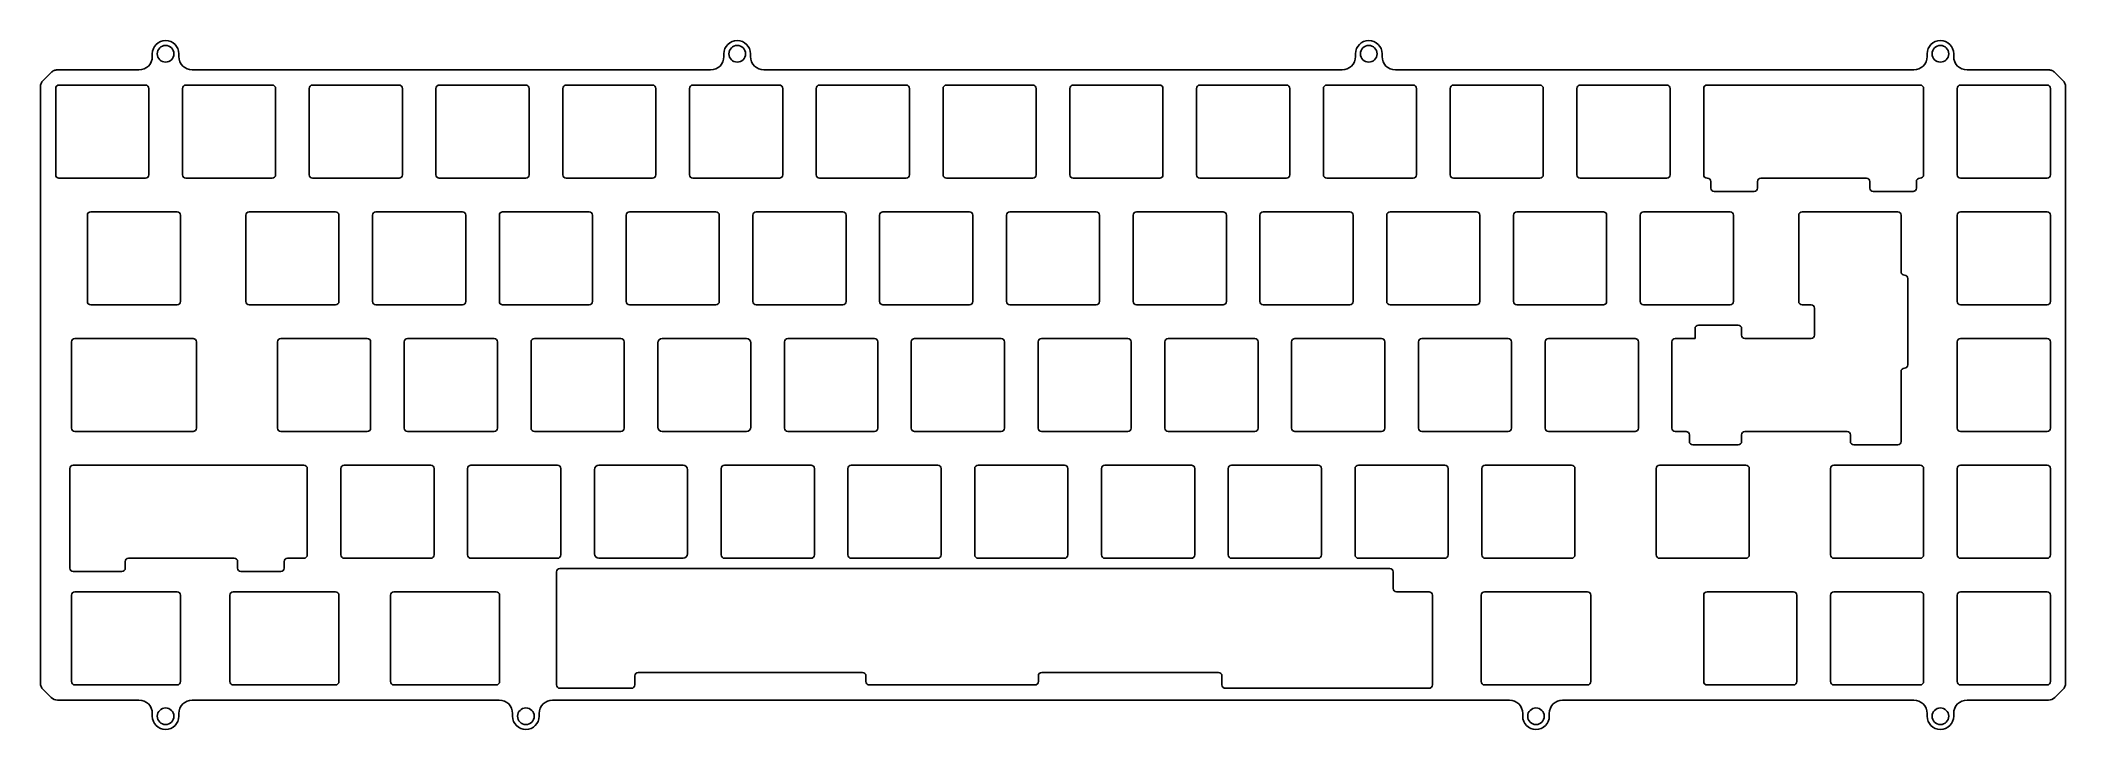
# Model space of a CAD drawing. Header units: millimetres. Extents: x -578 to -274, y -257 to -153.
import ezdxf

# ---------------------------------------------------------------- set-up
doc = ezdxf.new("R2010")
doc.units = ezdxf.units.MM
doc.header["$MEASUREMENT"] = 0

msp = doc.modelspace()

# ---------------------------------------------------------------- linework, layer by layer
for p, q in [((-561.68, -155.05), (-561.68, -155.47)), ((-557.68, -155.47), (-557.68, -155.05)), ((-475.78, -155.05), (-475.78, -155.47)), ((-471.78, -155.47), (-471.78, -155.05)), ((-380.88, -155.05), (-380.88, -155.47)), ((-376.88, -155.47), (-376.88, -155.05)), ((-294.98, -155.05), (-294.98, -155.47)), ((-290.98, -155.47), (-290.98, -155.05)), ((-576.86, -157.86), (-578.1, -159.09)), ((-563.68, -157.47), (-575.94, -157.47)), ((-477.78, -157.47), (-555.68, -157.47)), ((-382.88, -157.47), (-469.78, -157.47)), ((-296.98, -157.47), (-374.88, -157.47)), ((-276.72, -157.47), (-288.98, -157.47)), ((-274.56, -159.09), (-275.8, -157.86)), ((-578.48, -160.01), (-578.48, -249.68)), ((-576.2, -173.25), (-576.2, -160.25)), ((-575.7, -159.75), (-562.7, -159.75)), ((-562.2, -160.25), (-562.2, -173.25)), ((-557.15, -173.25), (-557.15, -160.25)), ((-556.65, -159.75), (-543.65, -159.75)), ((-543.15, -160.25), (-543.15, -173.25)), ((-538.1, -173.25), (-538.1, -160.25)), ((-537.6, -159.75), (-524.6, -159.75)), ((-524.1, -160.25), (-524.1, -173.25)), ((-519.05, -173.25), (-519.05, -160.25)), ((-518.55, -159.75), (-505.55, -159.75)), ((-505.05, -160.25), (-505.05, -173.25)), ((-500, -173.25), (-500, -160.25)), ((-499.5, -159.75), (-486.5, -159.75)), ((-486, -160.25), (-486, -173.25)), ((-480.95, -173.25), (-480.95, -160.25)), ((-480.45, -159.75), (-467.45, -159.75)), ((-466.95, -160.25), (-466.95, -173.25)), ((-461.9, -173.25), (-461.9, -160.25)), ((-461.4, -159.75), (-448.4, -159.75)), ((-447.9, -160.25), (-447.9, -173.25)), ((-442.85, -173.25), (-442.85, -160.25)), ((-442.35, -159.75), (-429.35, -159.75)), ((-428.85, -160.25), (-428.85, -173.25)), ((-423.8, -173.25), (-423.8, -160.25)), ((-423.3, -159.75), (-410.3, -159.75)), ((-409.8, -160.25), (-409.8, -173.25)), ((-404.75, -173.25), (-404.75, -160.25)), ((-404.25, -159.75), (-391.25, -159.75)), ((-390.75, -160.25), (-390.75, -173.25)), ((-385.7, -173.25), (-385.7, -160.25)), ((-385.2, -159.75), (-372.2, -159.75)), ((-371.7, -160.25), (-371.7, -173.25)), ((-366.65, -173.25), (-366.65, -160.25)), ((-366.15, -159.75), (-353.15, -159.75)), ((-352.65, -160.25), (-352.65, -173.25)), ((-347.6, -173.25), (-347.6, -160.25)), ((-347.1, -159.75), (-334.1, -159.75)), ((-333.6, -160.25), (-333.6, -173.25)), ((-328.55, -173.25), (-328.55, -160.25)), ((-328.05, -159.75), (-296, -159.75)), ((-295.5, -160.25), (-295.5, -173.25)), ((-290.45, -173.25), (-290.45, -160.25)), ((-289.95, -159.75), (-276.95, -159.75)), ((-276.45, -160.25), (-276.45, -173.25)), ((-274.18, -249.68), (-274.18, -160.01)), ((-562.7, -173.75), (-575.7, -173.75)), ((-543.65, -173.75), (-556.65, -173.75)), ((-524.6, -173.75), (-537.6, -173.75)), ((-505.55, -173.75), (-518.55, -173.75)), ((-486.5, -173.75), (-499.5, -173.75)), ((-467.45, -173.75), (-480.45, -173.75)), ((-448.4, -173.75), (-461.4, -173.75)), ((-429.35, -173.75), (-442.35, -173.75)), ((-410.3, -173.75), (-423.3, -173.75)), ((-391.25, -173.75), (-404.25, -173.75)), ((-372.2, -173.75), (-385.2, -173.75)), ((-353.15, -173.75), (-366.15, -173.75)), ((-334.1, -173.75), (-347.1, -173.75)), ((-327.97, -173.75), (-328.05, -173.75)), ((-327.47, -175.25), (-327.47, -174.25)), ((-320.97, -175.75), (-326.97, -175.75)), ((-320.47, -174.25), (-320.47, -175.25)), ((-304.09, -173.75), (-319.97, -173.75)), ((-303.59, -175.25), (-303.59, -174.25)), ((-297.09, -175.75), (-303.09, -175.75)), ((-296.59, -174.25), (-296.59, -175.25)), ((-296, -173.75), (-296.09, -173.75)), ((-276.95, -173.75), (-289.95, -173.75)), ((-571.44, -192.3), (-571.44, -179.3)), ((-570.94, -178.8), (-557.94, -178.8)), ((-557.44, -179.3), (-557.44, -192.3)), ((-547.63, -192.3), (-547.63, -179.3)), ((-547.13, -178.8), (-534.13, -178.8)), ((-533.63, -179.3), (-533.63, -192.3)), ((-528.58, -192.3), (-528.58, -179.3)), ((-528.08, -178.8), (-515.08, -178.8)), ((-514.58, -179.3), (-514.58, -192.3)), ((-509.53, -192.3), (-509.53, -179.3)), ((-509.03, -178.8), (-496.03, -178.8)), ((-495.53, -179.3), (-495.53, -192.3)), ((-490.48, -192.3), (-490.48, -179.3)), ((-489.98, -178.8), (-476.98, -178.8)), ((-476.48, -179.3), (-476.48, -192.3)), ((-471.43, -192.3), (-471.43, -179.3)), ((-470.93, -178.8), (-457.93, -178.8)), ((-457.43, -179.3), (-457.43, -192.3)), ((-452.38, -192.3), (-452.38, -179.3)), ((-451.88, -178.8), (-438.88, -178.8)), ((-438.38, -179.3), (-438.38, -192.3)), ((-433.33, -192.3), (-433.33, -179.3)), ((-432.83, -178.8), (-419.83, -178.8)), ((-419.33, -179.3), (-419.33, -192.3)), ((-414.28, -192.3), (-414.28, -179.3)), ((-413.78, -178.8), (-400.78, -178.8)), ((-400.28, -179.3), (-400.28, -192.3)), ((-395.23, -192.3), (-395.23, -179.3)), ((-394.73, -178.8), (-381.73, -178.8)), ((-381.23, -179.3), (-381.23, -192.3)), ((-376.18, -192.3), (-376.18, -179.3)), ((-375.68, -178.8), (-362.68, -178.8)), ((-362.18, -179.3), (-362.18, -192.3)), ((-357.13, -192.3), (-357.13, -179.3)), ((-356.63, -178.8), (-343.63, -178.8)), ((-343.13, -179.3), (-343.13, -192.3)), ((-338.08, -192.3), (-338.08, -179.3)), ((-337.58, -178.8), (-324.58, -178.8)), ((-324.08, -179.3), (-324.08, -192.3)), ((-314.27, -192.3), (-314.27, -179.3)), ((-313.77, -178.8), (-299.39, -178.8)), ((-298.89, -179.3), (-298.89, -187.82)), ((-290.45, -192.3), (-290.45, -179.3)), ((-289.95, -178.8), (-276.95, -178.8)), ((-276.45, -179.3), (-276.45, -192.3)), ((-297.89, -188.82), (-297.89, -201.82)), ((-557.94, -192.8), (-570.94, -192.8)), ((-534.13, -192.8), (-547.13, -192.8)), ((-515.08, -192.8), (-528.08, -192.8)), ((-496.03, -192.8), (-509.03, -192.8)), ((-476.98, -192.8), (-489.98, -192.8)), ((-457.93, -192.8), (-470.93, -192.8)), ((-438.88, -192.8), (-451.88, -192.8)), ((-419.83, -192.8), (-432.83, -192.8)), ((-400.78, -192.8), (-413.78, -192.8)), ((-381.73, -192.8), (-394.73, -192.8)), ((-362.68, -192.8), (-375.68, -192.8)), ((-343.63, -192.8), (-356.63, -192.8)), ((-324.58, -192.8), (-337.58, -192.8)), ((-312.39, -192.8), (-313.77, -192.8)), ((-311.89, -197.35), (-311.89, -193.3)), ((-276.95, -192.8), (-289.95, -192.8)), ((-329.85, -197.85), (-329.85, -196.35)), ((-329.35, -195.85), (-323.35, -195.85)), ((-322.85, -196.35), (-322.85, -197.35)), ((-573.82, -211.35), (-573.82, -198.35)), ((-573.32, -197.85), (-555.56, -197.85)), ((-555.06, -198.35), (-555.06, -211.35)), ((-542.87, -211.35), (-542.87, -198.35)), ((-542.37, -197.85), (-529.37, -197.85)), ((-528.87, -198.35), (-528.87, -211.35)), ((-523.82, -211.35), (-523.82, -198.35)), ((-523.32, -197.85), (-510.32, -197.85)), ((-509.82, -198.35), (-509.82, -211.35)), ((-504.77, -211.35), (-504.77, -198.35)), ((-504.27, -197.85), (-491.27, -197.85)), ((-490.77, -198.35), (-490.77, -211.35)), ((-485.72, -211.17), (-485.72, -198.53)), ((-485.04, -197.85), (-472.4, -197.85)), ((-471.72, -198.53), (-471.72, -211.17)), ((-466.67, -211.35), (-466.67, -198.35)), ((-466.17, -197.85), (-453.17, -197.85)), ((-452.67, -198.35), (-452.67, -211.35)), ((-447.62, -211.35), (-447.62, -198.35)), ((-447.12, -197.85), (-434.12, -197.85)), ((-433.62, -198.35), (-433.62, -211.35)), ((-428.57, -211.35), (-428.57, -198.35)), ((-428.07, -197.85), (-415.07, -197.85)), ((-414.57, -198.35), (-414.57, -211.35)), ((-409.52, -211.35), (-409.52, -198.35)), ((-409.02, -197.85), (-396.02, -197.85)), ((-395.52, -198.35), (-395.52, -211.35)), ((-390.47, -211.35), (-390.47, -198.35)), ((-389.97, -197.85), (-376.97, -197.85)), ((-376.47, -198.35), (-376.47, -211.35)), ((-371.42, -211.35), (-371.42, -198.35)), ((-370.92, -197.85), (-357.92, -197.85)), ((-357.42, -198.35), (-357.42, -211.35)), ((-352.37, -211.35), (-352.37, -198.35)), ((-351.87, -197.85), (-338.87, -197.85)), ((-338.37, -198.35), (-338.37, -211.35)), ((-333.32, -211.35), (-333.32, -198.35)), ((-332.82, -197.85), (-329.85, -197.85)), ((-322.35, -197.85), (-312.39, -197.85)), ((-290.45, -211.35), (-290.45, -198.35)), ((-289.95, -197.85), (-276.95, -197.85)), ((-276.45, -198.35), (-276.45, -211.35)), ((-298.89, -202.82), (-298.89, -213.35)), ((-555.56, -211.85), (-573.32, -211.85)), ((-529.37, -211.85), (-542.37, -211.85)), ((-510.32, -211.85), (-523.32, -211.85)), ((-491.27, -211.85), (-504.27, -211.85)), ((-472.4, -211.85), (-485.04, -211.85)), ((-453.17, -211.85), (-466.17, -211.85)), ((-434.12, -211.85), (-447.12, -211.85)), ((-415.07, -211.85), (-428.07, -211.85)), ((-396.02, -211.85), (-409.02, -211.85)), ((-376.97, -211.85), (-389.97, -211.85)), ((-357.92, -211.85), (-370.92, -211.85)), ((-338.87, -211.85), (-351.87, -211.85)), ((-331.2, -211.85), (-332.82, -211.85)), ((-330.7, -213.35), (-330.7, -212.35)), ((-322.85, -212.35), (-322.85, -213.35)), ((-307.01, -211.85), (-322.35, -211.85)), ((-306.51, -213.35), (-306.51, -212.35)), ((-276.95, -211.85), (-289.95, -211.85)), ((-323.35, -213.85), (-330.2, -213.85)), ((-299.39, -213.85), (-306.01, -213.85)), ((-574.07, -232.4), (-574.07, -217.4)), ((-573.57, -216.9), (-538.89, -216.9)), ((-538.39, -217.4), (-538.39, -230.4)), ((-533.34, -230.4), (-533.34, -217.4)), ((-532.84, -216.9), (-519.84, -216.9)), ((-519.34, -217.4), (-519.34, -230.4)), ((-514.29, -230.4), (-514.29, -217.4)), ((-513.79, -216.9), (-500.79, -216.9)), ((-500.29, -217.4), (-500.29, -230.4)), ((-495.24, -230.22), (-495.24, -217.58)), ((-494.56, -216.9), (-481.92, -216.9)), ((-481.24, -217.58), (-481.24, -230.22)), ((-476.19, -230.4), (-476.19, -217.4)), ((-475.69, -216.9), (-462.69, -216.9)), ((-462.19, -217.4), (-462.19, -230.4)), ((-457.14, -230.4), (-457.14, -217.4)), ((-456.64, -216.9), (-443.64, -216.9)), ((-443.14, -217.4), (-443.14, -230.4)), ((-438.09, -230.4), (-438.09, -217.4)), ((-437.59, -216.9), (-424.59, -216.9)), ((-424.09, -217.4), (-424.09, -230.4)), ((-419.04, -230.4), (-419.04, -217.4)), ((-418.54, -216.9), (-405.54, -216.9)), ((-405.04, -217.4), (-405.04, -230.4)), ((-399.99, -230.4), (-399.99, -217.4)), ((-399.49, -216.9), (-386.49, -216.9)), ((-385.99, -217.4), (-385.99, -230.4)), ((-380.94, -230.4), (-380.94, -217.4)), ((-380.44, -216.9), (-367.44, -216.9)), ((-366.94, -217.4), (-366.94, -230.4)), ((-361.89, -230.4), (-361.89, -217.4)), ((-361.39, -216.9), (-348.39, -216.9)), ((-347.89, -217.4), (-347.89, -230.4)), ((-335.7, -230.4), (-335.7, -217.4)), ((-335.2, -216.9), (-322.2, -216.9)), ((-321.7, -217.4), (-321.7, -230.4)), ((-309.5, -230.4), (-309.5, -217.4)), ((-309, -216.9), (-296, -216.9)), ((-295.5, -217.4), (-295.5, -230.4)), ((-290.45, -230.4), (-290.45, -217.4)), ((-289.95, -216.9), (-276.95, -216.9)), ((-276.45, -217.4), (-276.45, -230.4)), ((-549.36, -230.9), (-565.24, -230.9)), ((-538.89, -230.9), (-541.36, -230.9)), ((-519.84, -230.9), (-532.84, -230.9)), ((-500.79, -230.9), (-513.79, -230.9)), ((-481.92, -230.9), (-494.56, -230.9)), ((-462.69, -230.9), (-475.69, -230.9)), ((-443.64, -230.9), (-456.64, -230.9)), ((-424.59, -230.9), (-437.59, -230.9)), ((-405.54, -230.9), (-418.54, -230.9)), ((-386.49, -230.9), (-399.49, -230.9)), ((-367.44, -230.9), (-380.44, -230.9)), ((-348.39, -230.9), (-361.39, -230.9)), ((-322.2, -230.9), (-335.2, -230.9)), ((-296, -230.9), (-309, -230.9)), ((-276.95, -230.9), (-289.95, -230.9)), ((-566.24, -232.9), (-573.57, -232.9)), ((-565.74, -231.4), (-565.74, -232.4)), ((-548.86, -232.4), (-548.86, -231.4)), ((-542.36, -232.9), (-548.36, -232.9)), ((-541.86, -231.4), (-541.86, -232.4)), ((-500.94, -249.95), (-500.94, -232.93)), ((-500.44, -232.43), (-375.7, -232.43)), ((-375.2, -232.93), (-375.2, -235.45)), ((-573.82, -249.45), (-573.82, -236.45)), ((-573.32, -235.95), (-557.94, -235.95)), ((-557.44, -236.45), (-557.44, -249.45)), ((-550.01, -249.45), (-550.01, -236.45)), ((-549.51, -235.95), (-534.13, -235.95)), ((-533.63, -236.45), (-533.63, -249.45)), ((-525.88, -249.45), (-525.88, -236.45)), ((-525.38, -235.95), (-509.99, -235.95)), ((-509.49, -236.45), (-509.49, -249.45)), ((-374.7, -235.95), (-369.82, -235.95)), ((-369.32, -236.45), (-369.32, -249.95)), ((-361.99, -249.45), (-361.99, -236.45)), ((-361.49, -235.95), (-346.01, -235.95)), ((-345.51, -236.45), (-345.51, -249.45)), ((-328.55, -249.45), (-328.55, -236.45)), ((-328.05, -235.95), (-315.05, -235.95)), ((-314.55, -236.45), (-314.55, -249.45)), ((-309.5, -249.45), (-309.5, -236.45)), ((-309, -235.95), (-296, -235.95)), ((-295.5, -236.45), (-295.5, -249.45)), ((-290.45, -249.45), (-290.45, -236.45)), ((-289.95, -235.95), (-276.95, -235.95)), ((-276.45, -236.45), (-276.45, -249.45)), ((-489.18, -248.58), (-489.18, -249.95)), ((-454.94, -248.08), (-488.68, -248.08)), ((-454.44, -249.45), (-454.44, -248.58)), ((-428.53, -248.58), (-428.53, -249.45)), ((-401.44, -248.08), (-428.03, -248.08)), ((-400.94, -249.95), (-400.94, -248.58)), ((-578.1, -250.61), (-576.86, -251.84)), ((-575.94, -252.22), (-563.68, -252.22)), ((-557.94, -249.95), (-573.32, -249.95)), ((-555.68, -252.22), (-509.54, -252.22)), ((-534.13, -249.95), (-549.51, -249.95)), ((-509.99, -249.95), (-525.38, -249.95)), ((-501.54, -252.22), (-357.75, -252.22)), ((-489.68, -250.45), (-500.44, -250.45)), ((-429.03, -249.95), (-453.94, -249.95)), ((-369.82, -250.45), (-400.44, -250.45)), ((-346.01, -249.95), (-361.49, -249.95)), ((-349.75, -252.22), (-296.98, -252.22)), ((-315.05, -249.95), (-328.05, -249.95)), ((-296, -249.95), (-309, -249.95)), ((-276.95, -249.95), (-289.95, -249.95)), ((-288.98, -252.22), (-276.72, -252.22)), ((-275.8, -251.84), (-274.56, -250.61)), ((-561.68, -254.22), (-561.68, -254.65)), ((-557.68, -254.65), (-557.68, -254.22)), ((-507.54, -254.22), (-507.54, -254.65)), ((-503.54, -254.65), (-503.54, -254.22)), ((-355.75, -254.22), (-355.75, -254.65)), ((-351.75, -254.65), (-351.75, -254.22)), ((-294.98, -254.22), (-294.98, -254.65)), ((-290.98, -254.65), (-290.98, -254.22))]:
    msp.add_line(p, q)
for centre in [(-559.68, -155.05), (-473.78, -155.05), (-378.88, -155.05), (-292.98, -155.05), (-559.68, -254.65), (-505.54, -254.65), (-353.75, -254.65), (-292.98, -254.65)]:
    msp.add_circle(centre, 1.25)
for points in [[(-557.68, -155.05), (-557.68, -153.94), (-558.58, -153.05), (-559.68, -153.05), (-560.78, -153.05), (-561.68, -153.94), (-561.68, -155.05)], [(-471.78, -155.05), (-471.78, -153.94), (-472.68, -153.05), (-473.78, -153.05), (-474.88, -153.05), (-475.78, -153.94), (-475.78, -155.05)], [(-376.88, -155.05), (-376.88, -153.94), (-377.78, -153.05), (-378.88, -153.05), (-379.98, -153.05), (-380.88, -153.94), (-380.88, -155.05)], [(-290.98, -155.05), (-290.98, -153.94), (-291.88, -153.05), (-292.98, -153.05), (-294.08, -153.05), (-294.98, -153.94), (-294.98, -155.05)], [(-575.94, -157.47), (-576.11, -157.47), (-576.28, -157.51), (-576.44, -157.57), (-576.6, -157.64), (-576.74, -157.74), (-576.86, -157.86)], [(-275.8, -157.86), (-275.92, -157.74), (-276.06, -157.64), (-276.22, -157.57), (-276.38, -157.51), (-276.55, -157.47), (-276.72, -157.47)], [(-578.1, -159.09), (-578.22, -159.21), (-578.31, -159.35), (-578.38, -159.51), (-578.45, -159.67), (-578.48, -159.85), (-578.48, -160.01)], [(-274.18, -160.01), (-274.18, -159.85), (-274.21, -159.67), (-274.28, -159.51), (-274.35, -159.35), (-274.44, -159.21), (-274.56, -159.09)], [(-578.48, -249.68), (-578.48, -249.85), (-578.45, -250.02), (-578.38, -250.18), (-578.31, -250.34), (-578.22, -250.49), (-578.1, -250.61)], [(-274.56, -250.61), (-274.44, -250.49), (-274.35, -250.34), (-274.28, -250.18), (-274.21, -250.02), (-274.18, -249.85), (-274.18, -249.68)], [(-561.68, -254.65), (-561.68, -255.75), (-560.78, -256.65), (-559.68, -256.65), (-558.57, -256.65), (-557.68, -255.75), (-557.68, -254.65)], [(-507.54, -254.65), (-507.54, -255.75), (-506.64, -256.65), (-505.54, -256.65), (-504.43, -256.65), (-503.54, -255.75), (-503.54, -254.65)], [(-355.75, -254.65), (-355.75, -255.75), (-354.86, -256.65), (-353.75, -256.65), (-352.65, -256.65), (-351.75, -255.75), (-351.75, -254.65)], [(-294.98, -254.65), (-294.98, -255.75), (-294.08, -256.65), (-292.98, -256.65), (-291.87, -256.65), (-290.98, -255.75), (-290.98, -254.65)]]:
    msp.add_open_spline(points, degree=3, knots=[0, 0, 0, 0, 1, 1, 1, 2, 2, 2, 2])
for points in [[(-563.68, -157.47), (-562.58, -157.47), (-561.68, -156.58), (-561.68, -155.47)], [(-557.68, -155.47), (-557.68, -156.58), (-556.78, -157.47), (-555.68, -157.47)], [(-477.78, -157.47), (-476.68, -157.47), (-475.78, -156.58), (-475.78, -155.47)], [(-471.78, -155.47), (-471.78, -156.58), (-470.88, -157.47), (-469.78, -157.47)], [(-382.88, -157.47), (-381.78, -157.47), (-380.88, -156.58), (-380.88, -155.47)], [(-376.88, -155.47), (-376.88, -156.58), (-375.98, -157.47), (-374.88, -157.47)], [(-296.98, -157.47), (-295.88, -157.47), (-294.98, -156.58), (-294.98, -155.47)], [(-290.98, -155.47), (-290.98, -156.58), (-290.08, -157.47), (-288.98, -157.47)], [(-576.2, -160.25), (-576.2, -159.97), (-575.98, -159.75), (-575.7, -159.75)], [(-562.7, -159.75), (-562.43, -159.75), (-562.2, -159.97), (-562.2, -160.25)], [(-557.15, -160.25), (-557.15, -159.97), (-556.93, -159.75), (-556.65, -159.75)], [(-543.65, -159.75), (-543.38, -159.75), (-543.15, -159.97), (-543.15, -160.25)], [(-538.1, -160.25), (-538.1, -159.97), (-537.88, -159.75), (-537.6, -159.75)], [(-524.6, -159.75), (-524.33, -159.75), (-524.1, -159.97), (-524.1, -160.25)], [(-519.05, -160.25), (-519.05, -159.97), (-518.83, -159.75), (-518.55, -159.75)], [(-505.55, -159.75), (-505.28, -159.75), (-505.05, -159.97), (-505.05, -160.25)], [(-500, -160.25), (-500, -159.97), (-499.78, -159.75), (-499.5, -159.75)], [(-486.5, -159.75), (-486.23, -159.75), (-486, -159.97), (-486, -160.25)], [(-480.95, -160.25), (-480.95, -159.97), (-480.73, -159.75), (-480.45, -159.75)], [(-467.45, -159.75), (-467.18, -159.75), (-466.95, -159.97), (-466.95, -160.25)], [(-461.9, -160.25), (-461.9, -159.97), (-461.68, -159.75), (-461.4, -159.75)], [(-448.4, -159.75), (-448.13, -159.75), (-447.9, -159.97), (-447.9, -160.25)], [(-442.85, -160.25), (-442.85, -159.97), (-442.63, -159.75), (-442.35, -159.75)], [(-429.35, -159.75), (-429.08, -159.75), (-428.85, -159.97), (-428.85, -160.25)], [(-423.8, -160.25), (-423.8, -159.97), (-423.58, -159.75), (-423.3, -159.75)], [(-410.3, -159.75), (-410.03, -159.75), (-409.8, -159.97), (-409.8, -160.25)], [(-404.75, -160.25), (-404.75, -159.97), (-404.53, -159.75), (-404.25, -159.75)], [(-391.25, -159.75), (-390.98, -159.75), (-390.75, -159.97), (-390.75, -160.25)], [(-385.7, -160.25), (-385.7, -159.97), (-385.48, -159.75), (-385.2, -159.75)], [(-372.2, -159.75), (-371.93, -159.75), (-371.7, -159.97), (-371.7, -160.25)], [(-366.65, -160.25), (-366.65, -159.97), (-366.43, -159.75), (-366.15, -159.75)], [(-353.15, -159.75), (-352.88, -159.75), (-352.65, -159.97), (-352.65, -160.25)], [(-347.6, -160.25), (-347.6, -159.97), (-347.38, -159.75), (-347.1, -159.75)], [(-334.1, -159.75), (-333.83, -159.75), (-333.6, -159.97), (-333.6, -160.25)], [(-328.55, -160.25), (-328.55, -159.97), (-328.33, -159.75), (-328.05, -159.75)], [(-296, -159.75), (-295.73, -159.75), (-295.5, -159.97), (-295.5, -160.25)], [(-290.45, -160.25), (-290.45, -159.97), (-290.23, -159.75), (-289.95, -159.75)], [(-276.95, -159.75), (-276.68, -159.75), (-276.45, -159.97), (-276.45, -160.25)], [(-575.7, -173.75), (-575.98, -173.75), (-576.2, -173.52), (-576.2, -173.25)], [(-562.2, -173.25), (-562.2, -173.52), (-562.43, -173.75), (-562.7, -173.75)], [(-556.65, -173.75), (-556.93, -173.75), (-557.15, -173.52), (-557.15, -173.25)], [(-543.15, -173.25), (-543.15, -173.52), (-543.38, -173.75), (-543.65, -173.75)], [(-537.6, -173.75), (-537.88, -173.75), (-538.1, -173.52), (-538.1, -173.25)], [(-524.1, -173.25), (-524.1, -173.52), (-524.33, -173.75), (-524.6, -173.75)], [(-518.55, -173.75), (-518.83, -173.75), (-519.05, -173.52), (-519.05, -173.25)], [(-505.05, -173.25), (-505.05, -173.52), (-505.28, -173.75), (-505.55, -173.75)], [(-499.5, -173.75), (-499.78, -173.75), (-500, -173.52), (-500, -173.25)], [(-486, -173.25), (-486, -173.52), (-486.23, -173.75), (-486.5, -173.75)], [(-480.45, -173.75), (-480.73, -173.75), (-480.95, -173.52), (-480.95, -173.25)], [(-466.95, -173.25), (-466.95, -173.52), (-467.18, -173.75), (-467.45, -173.75)], [(-461.4, -173.75), (-461.68, -173.75), (-461.9, -173.52), (-461.9, -173.25)], [(-447.9, -173.25), (-447.9, -173.52), (-448.13, -173.75), (-448.4, -173.75)], [(-442.35, -173.75), (-442.63, -173.75), (-442.85, -173.52), (-442.85, -173.25)], [(-428.85, -173.25), (-428.85, -173.52), (-429.08, -173.75), (-429.35, -173.75)], [(-423.3, -173.75), (-423.58, -173.75), (-423.8, -173.52), (-423.8, -173.25)], [(-409.8, -173.25), (-409.8, -173.52), (-410.03, -173.75), (-410.3, -173.75)], [(-404.25, -173.75), (-404.53, -173.75), (-404.75, -173.52), (-404.75, -173.25)], [(-390.75, -173.25), (-390.75, -173.52), (-390.98, -173.75), (-391.25, -173.75)], [(-385.2, -173.75), (-385.48, -173.75), (-385.7, -173.52), (-385.7, -173.25)], [(-371.7, -173.25), (-371.7, -173.52), (-371.93, -173.75), (-372.2, -173.75)], [(-366.15, -173.75), (-366.43, -173.75), (-366.65, -173.52), (-366.65, -173.25)], [(-352.65, -173.25), (-352.65, -173.52), (-352.88, -173.75), (-353.15, -173.75)], [(-347.1, -173.75), (-347.38, -173.75), (-347.6, -173.52), (-347.6, -173.25)], [(-333.6, -173.25), (-333.6, -173.52), (-333.83, -173.75), (-334.1, -173.75)], [(-328.05, -173.75), (-328.33, -173.75), (-328.55, -173.52), (-328.55, -173.25)], [(-295.5, -173.25), (-295.5, -173.52), (-295.73, -173.75), (-296, -173.75)], [(-289.95, -173.75), (-290.23, -173.75), (-290.45, -173.52), (-290.45, -173.25)], [(-276.45, -173.25), (-276.45, -173.52), (-276.68, -173.75), (-276.95, -173.75)], [(-327.47, -174.25), (-327.47, -173.97), (-327.69, -173.75), (-327.97, -173.75)], [(-326.97, -175.75), (-327.24, -175.75), (-327.47, -175.52), (-327.47, -175.25)], [(-320.47, -175.25), (-320.47, -175.52), (-320.69, -175.75), (-320.97, -175.75)], [(-319.97, -173.75), (-320.24, -173.75), (-320.47, -173.97), (-320.47, -174.25)], [(-303.59, -174.25), (-303.59, -173.97), (-303.82, -173.75), (-304.09, -173.75)], [(-303.09, -175.75), (-303.37, -175.75), (-303.59, -175.52), (-303.59, -175.25)], [(-296.59, -175.25), (-296.59, -175.52), (-296.82, -175.75), (-297.09, -175.75)], [(-296.09, -173.75), (-296.37, -173.75), (-296.59, -173.97), (-296.59, -174.25)], [(-571.44, -179.3), (-571.44, -179.02), (-571.22, -178.8), (-570.94, -178.8)], [(-557.94, -178.8), (-557.67, -178.8), (-557.44, -179.02), (-557.44, -179.3)], [(-547.63, -179.3), (-547.63, -179.02), (-547.41, -178.8), (-547.13, -178.8)], [(-534.13, -178.8), (-533.85, -178.8), (-533.63, -179.02), (-533.63, -179.3)], [(-528.58, -179.3), (-528.58, -179.02), (-528.36, -178.8), (-528.08, -178.8)], [(-515.08, -178.8), (-514.8, -178.8), (-514.58, -179.02), (-514.58, -179.3)], [(-509.53, -179.3), (-509.53, -179.02), (-509.31, -178.8), (-509.03, -178.8)], [(-496.03, -178.8), (-495.75, -178.8), (-495.53, -179.02), (-495.53, -179.3)], [(-490.48, -179.3), (-490.48, -179.02), (-490.26, -178.8), (-489.98, -178.8)], [(-476.98, -178.8), (-476.7, -178.8), (-476.48, -179.02), (-476.48, -179.3)], [(-471.43, -179.3), (-471.43, -179.02), (-471.21, -178.8), (-470.93, -178.8)], [(-457.93, -178.8), (-457.65, -178.8), (-457.43, -179.02), (-457.43, -179.3)], [(-452.38, -179.3), (-452.38, -179.02), (-452.16, -178.8), (-451.88, -178.8)], [(-438.88, -178.8), (-438.6, -178.8), (-438.38, -179.02), (-438.38, -179.3)], [(-433.33, -179.3), (-433.33, -179.02), (-433.11, -178.8), (-432.83, -178.8)], [(-419.83, -178.8), (-419.55, -178.8), (-419.33, -179.02), (-419.33, -179.3)], [(-414.28, -179.3), (-414.28, -179.02), (-414.06, -178.8), (-413.78, -178.8)], [(-400.78, -178.8), (-400.5, -178.8), (-400.28, -179.02), (-400.28, -179.3)], [(-395.23, -179.3), (-395.23, -179.02), (-395.01, -178.8), (-394.73, -178.8)], [(-381.73, -178.8), (-381.45, -178.8), (-381.23, -179.02), (-381.23, -179.3)], [(-376.18, -179.3), (-376.18, -179.02), (-375.96, -178.8), (-375.68, -178.8)], [(-362.68, -178.8), (-362.4, -178.8), (-362.18, -179.02), (-362.18, -179.3)], [(-357.13, -179.3), (-357.13, -179.02), (-356.91, -178.8), (-356.63, -178.8)], [(-343.63, -178.8), (-343.35, -178.8), (-343.13, -179.02), (-343.13, -179.3)], [(-338.08, -179.3), (-338.08, -179.02), (-337.86, -178.8), (-337.58, -178.8)], [(-324.58, -178.8), (-324.3, -178.8), (-324.08, -179.02), (-324.08, -179.3)], [(-314.27, -179.3), (-314.27, -179.02), (-314.04, -178.8), (-313.77, -178.8)], [(-299.39, -178.8), (-299.11, -178.8), (-298.89, -179.02), (-298.89, -179.3)], [(-290.45, -179.3), (-290.45, -179.02), (-290.23, -178.8), (-289.95, -178.8)], [(-276.95, -178.8), (-276.68, -178.8), (-276.45, -179.02), (-276.45, -179.3)], [(-298.89, -187.82), (-298.89, -188.1), (-298.66, -188.32), (-298.39, -188.32)], [(-298.39, -188.32), (-298.11, -188.32), (-297.89, -188.55), (-297.89, -188.82)], [(-570.94, -192.8), (-571.22, -192.8), (-571.44, -192.57), (-571.44, -192.3)], [(-557.44, -192.3), (-557.44, -192.57), (-557.67, -192.8), (-557.94, -192.8)], [(-547.13, -192.8), (-547.41, -192.8), (-547.63, -192.57), (-547.63, -192.3)], [(-533.63, -192.3), (-533.63, -192.57), (-533.85, -192.8), (-534.13, -192.8)], [(-528.08, -192.8), (-528.36, -192.8), (-528.58, -192.57), (-528.58, -192.3)], [(-514.58, -192.3), (-514.58, -192.57), (-514.8, -192.8), (-515.08, -192.8)], [(-509.03, -192.8), (-509.31, -192.8), (-509.53, -192.57), (-509.53, -192.3)], [(-495.53, -192.3), (-495.53, -192.57), (-495.75, -192.8), (-496.03, -192.8)], [(-489.98, -192.8), (-490.26, -192.8), (-490.48, -192.57), (-490.48, -192.3)], [(-476.48, -192.3), (-476.48, -192.57), (-476.7, -192.8), (-476.98, -192.8)], [(-470.93, -192.8), (-471.21, -192.8), (-471.43, -192.57), (-471.43, -192.3)], [(-457.43, -192.3), (-457.43, -192.57), (-457.65, -192.8), (-457.93, -192.8)], [(-451.88, -192.8), (-452.16, -192.8), (-452.38, -192.57), (-452.38, -192.3)], [(-438.38, -192.3), (-438.38, -192.57), (-438.6, -192.8), (-438.88, -192.8)], [(-432.83, -192.8), (-433.11, -192.8), (-433.33, -192.57), (-433.33, -192.3)], [(-419.33, -192.3), (-419.33, -192.57), (-419.55, -192.8), (-419.83, -192.8)], [(-413.78, -192.8), (-414.06, -192.8), (-414.28, -192.57), (-414.28, -192.3)], [(-400.28, -192.3), (-400.28, -192.57), (-400.5, -192.8), (-400.78, -192.8)], [(-394.73, -192.8), (-395.01, -192.8), (-395.23, -192.57), (-395.23, -192.3)], [(-381.23, -192.3), (-381.23, -192.57), (-381.45, -192.8), (-381.73, -192.8)], [(-375.68, -192.8), (-375.96, -192.8), (-376.18, -192.57), (-376.18, -192.3)], [(-362.18, -192.3), (-362.18, -192.57), (-362.4, -192.8), (-362.68, -192.8)], [(-356.63, -192.8), (-356.91, -192.8), (-357.13, -192.57), (-357.13, -192.3)], [(-343.13, -192.3), (-343.13, -192.57), (-343.35, -192.8), (-343.63, -192.8)], [(-337.58, -192.8), (-337.86, -192.8), (-338.08, -192.57), (-338.08, -192.3)], [(-324.08, -192.3), (-324.08, -192.57), (-324.3, -192.8), (-324.58, -192.8)], [(-313.77, -192.8), (-314.04, -192.8), (-314.27, -192.57), (-314.27, -192.3)], [(-311.89, -193.3), (-311.89, -193.02), (-312.11, -192.8), (-312.39, -192.8)], [(-289.95, -192.8), (-290.23, -192.8), (-290.45, -192.57), (-290.45, -192.3)], [(-276.45, -192.3), (-276.45, -192.57), (-276.68, -192.8), (-276.95, -192.8)], [(-329.85, -196.35), (-329.85, -196.07), (-329.63, -195.85), (-329.35, -195.85)], [(-323.35, -195.85), (-323.07, -195.85), (-322.85, -196.07), (-322.85, -196.35)], [(-322.85, -197.35), (-322.85, -197.62), (-322.63, -197.85), (-322.35, -197.85)], [(-312.39, -197.85), (-312.11, -197.85), (-311.89, -197.62), (-311.89, -197.35)], [(-573.82, -198.35), (-573.82, -198.07), (-573.6, -197.85), (-573.32, -197.85)], [(-555.56, -197.85), (-555.28, -197.85), (-555.06, -198.07), (-555.06, -198.35)], [(-542.87, -198.35), (-542.87, -198.07), (-542.64, -197.85), (-542.37, -197.85)], [(-529.37, -197.85), (-529.09, -197.85), (-528.87, -198.07), (-528.87, -198.35)], [(-523.82, -198.35), (-523.82, -198.07), (-523.59, -197.85), (-523.32, -197.85)], [(-510.32, -197.85), (-510.04, -197.85), (-509.82, -198.07), (-509.82, -198.35)], [(-504.77, -198.35), (-504.77, -198.07), (-504.54, -197.85), (-504.27, -197.85)], [(-491.27, -197.85), (-490.99, -197.85), (-490.77, -198.07), (-490.77, -198.35)], [(-485.72, -198.53), (-485.72, -198.15), (-485.41, -197.85), (-485.04, -197.85)], [(-472.4, -197.85), (-472.02, -197.85), (-471.72, -198.15), (-471.72, -198.53)], [(-466.67, -198.35), (-466.67, -198.07), (-466.44, -197.85), (-466.17, -197.85)], [(-453.17, -197.85), (-452.89, -197.85), (-452.67, -198.07), (-452.67, -198.35)], [(-447.62, -198.35), (-447.62, -198.07), (-447.39, -197.85), (-447.12, -197.85)], [(-434.12, -197.85), (-433.84, -197.85), (-433.62, -198.07), (-433.62, -198.35)], [(-428.57, -198.35), (-428.57, -198.07), (-428.34, -197.85), (-428.07, -197.85)], [(-415.07, -197.85), (-414.79, -197.85), (-414.57, -198.07), (-414.57, -198.35)], [(-409.52, -198.35), (-409.52, -198.07), (-409.29, -197.85), (-409.02, -197.85)], [(-396.02, -197.85), (-395.74, -197.85), (-395.52, -198.07), (-395.52, -198.35)], [(-390.47, -198.35), (-390.47, -198.07), (-390.24, -197.85), (-389.97, -197.85)], [(-376.97, -197.85), (-376.69, -197.85), (-376.47, -198.07), (-376.47, -198.35)], [(-371.42, -198.35), (-371.42, -198.07), (-371.19, -197.85), (-370.92, -197.85)], [(-357.92, -197.85), (-357.64, -197.85), (-357.42, -198.07), (-357.42, -198.35)], [(-352.37, -198.35), (-352.37, -198.07), (-352.14, -197.85), (-351.87, -197.85)], [(-338.87, -197.85), (-338.59, -197.85), (-338.37, -198.07), (-338.37, -198.35)], [(-333.32, -198.35), (-333.32, -198.07), (-333.09, -197.85), (-332.82, -197.85)], [(-290.45, -198.35), (-290.45, -198.07), (-290.23, -197.85), (-289.95, -197.85)], [(-276.95, -197.85), (-276.68, -197.85), (-276.45, -198.07), (-276.45, -198.35)], [(-298.39, -202.32), (-298.66, -202.32), (-298.89, -202.55), (-298.89, -202.82)], [(-297.89, -201.82), (-297.89, -202.1), (-298.11, -202.32), (-298.39, -202.32)], [(-573.32, -211.85), (-573.6, -211.85), (-573.82, -211.62), (-573.82, -211.35)], [(-555.06, -211.35), (-555.06, -211.62), (-555.28, -211.85), (-555.56, -211.85)], [(-542.37, -211.85), (-542.64, -211.85), (-542.87, -211.62), (-542.87, -211.35)], [(-528.87, -211.35), (-528.87, -211.62), (-529.09, -211.85), (-529.37, -211.85)], [(-523.32, -211.85), (-523.59, -211.85), (-523.82, -211.62), (-523.82, -211.35)], [(-509.82, -211.35), (-509.82, -211.62), (-510.04, -211.85), (-510.32, -211.85)], [(-504.27, -211.85), (-504.54, -211.85), (-504.77, -211.62), (-504.77, -211.35)], [(-490.77, -211.35), (-490.77, -211.62), (-490.99, -211.85), (-491.27, -211.85)], [(-485.04, -211.85), (-485.41, -211.85), (-485.72, -211.54), (-485.72, -211.17)], [(-471.72, -211.17), (-471.72, -211.54), (-472.02, -211.85), (-472.4, -211.85)], [(-466.17, -211.85), (-466.44, -211.85), (-466.67, -211.62), (-466.67, -211.35)], [(-452.67, -211.35), (-452.67, -211.62), (-452.89, -211.85), (-453.17, -211.85)], [(-447.12, -211.85), (-447.39, -211.85), (-447.62, -211.62), (-447.62, -211.35)], [(-433.62, -211.35), (-433.62, -211.62), (-433.84, -211.85), (-434.12, -211.85)], [(-428.07, -211.85), (-428.34, -211.85), (-428.57, -211.62), (-428.57, -211.35)], [(-414.57, -211.35), (-414.57, -211.62), (-414.79, -211.85), (-415.07, -211.85)], [(-409.02, -211.85), (-409.29, -211.85), (-409.52, -211.62), (-409.52, -211.35)], [(-395.52, -211.35), (-395.52, -211.62), (-395.74, -211.85), (-396.02, -211.85)], [(-389.97, -211.85), (-390.24, -211.85), (-390.47, -211.62), (-390.47, -211.35)], [(-376.47, -211.35), (-376.47, -211.62), (-376.69, -211.85), (-376.97, -211.85)], [(-370.92, -211.85), (-371.19, -211.85), (-371.42, -211.62), (-371.42, -211.35)], [(-357.42, -211.35), (-357.42, -211.62), (-357.64, -211.85), (-357.92, -211.85)], [(-351.87, -211.85), (-352.14, -211.85), (-352.37, -211.62), (-352.37, -211.35)], [(-338.37, -211.35), (-338.37, -211.62), (-338.59, -211.85), (-338.87, -211.85)], [(-332.82, -211.85), (-333.09, -211.85), (-333.32, -211.62), (-333.32, -211.35)], [(-330.7, -212.35), (-330.7, -212.07), (-330.93, -211.85), (-331.2, -211.85)], [(-322.35, -211.85), (-322.63, -211.85), (-322.85, -212.07), (-322.85, -212.35)], [(-306.51, -212.35), (-306.51, -212.07), (-306.73, -211.85), (-307.01, -211.85)], [(-289.95, -211.85), (-290.23, -211.85), (-290.45, -211.62), (-290.45, -211.35)], [(-276.45, -211.35), (-276.45, -211.62), (-276.68, -211.85), (-276.95, -211.85)], [(-330.2, -213.85), (-330.48, -213.85), (-330.7, -213.62), (-330.7, -213.35)], [(-322.85, -213.35), (-322.85, -213.62), (-323.07, -213.85), (-323.35, -213.85)], [(-306.01, -213.85), (-306.28, -213.85), (-306.51, -213.62), (-306.51, -213.35)], [(-298.89, -213.35), (-298.89, -213.62), (-299.11, -213.85), (-299.39, -213.85)], [(-574.07, -217.4), (-574.07, -217.12), (-573.85, -216.9), (-573.57, -216.9)], [(-538.89, -216.9), (-538.62, -216.9), (-538.39, -217.12), (-538.39, -217.4)], [(-533.34, -217.4), (-533.34, -217.12), (-533.12, -216.9), (-532.84, -216.9)], [(-519.84, -216.9), (-519.57, -216.9), (-519.34, -217.12), (-519.34, -217.4)], [(-514.29, -217.4), (-514.29, -217.12), (-514.07, -216.9), (-513.79, -216.9)], [(-500.79, -216.9), (-500.52, -216.9), (-500.29, -217.12), (-500.29, -217.4)], [(-495.24, -217.58), (-495.24, -217.2), (-494.94, -216.9), (-494.56, -216.9)], [(-481.92, -216.9), (-481.55, -216.9), (-481.24, -217.2), (-481.24, -217.58)], [(-476.19, -217.4), (-476.19, -217.12), (-475.97, -216.9), (-475.69, -216.9)], [(-462.69, -216.9), (-462.42, -216.9), (-462.19, -217.12), (-462.19, -217.4)], [(-457.14, -217.4), (-457.14, -217.12), (-456.92, -216.9), (-456.64, -216.9)], [(-443.64, -216.9), (-443.37, -216.9), (-443.14, -217.12), (-443.14, -217.4)], [(-438.09, -217.4), (-438.09, -217.12), (-437.87, -216.9), (-437.59, -216.9)], [(-424.59, -216.9), (-424.32, -216.9), (-424.09, -217.12), (-424.09, -217.4)], [(-419.04, -217.4), (-419.04, -217.12), (-418.82, -216.9), (-418.54, -216.9)], [(-405.54, -216.9), (-405.27, -216.9), (-405.04, -217.12), (-405.04, -217.4)], [(-399.99, -217.4), (-399.99, -217.12), (-399.77, -216.9), (-399.49, -216.9)], [(-386.49, -216.9), (-386.22, -216.9), (-385.99, -217.12), (-385.99, -217.4)], [(-380.94, -217.4), (-380.94, -217.12), (-380.72, -216.9), (-380.44, -216.9)], [(-367.44, -216.9), (-367.17, -216.9), (-366.94, -217.12), (-366.94, -217.4)], [(-361.89, -217.4), (-361.89, -217.12), (-361.67, -216.9), (-361.39, -216.9)], [(-348.39, -216.9), (-348.12, -216.9), (-347.89, -217.12), (-347.89, -217.4)], [(-335.7, -217.4), (-335.7, -217.12), (-335.47, -216.9), (-335.2, -216.9)], [(-322.2, -216.9), (-321.92, -216.9), (-321.7, -217.12), (-321.7, -217.4)], [(-309.5, -217.4), (-309.5, -217.12), (-309.28, -216.9), (-309, -216.9)], [(-296, -216.9), (-295.73, -216.9), (-295.5, -217.12), (-295.5, -217.4)], [(-290.45, -217.4), (-290.45, -217.12), (-290.23, -216.9), (-289.95, -216.9)], [(-276.95, -216.9), (-276.68, -216.9), (-276.45, -217.12), (-276.45, -217.4)], [(-565.24, -230.9), (-565.51, -230.9), (-565.74, -231.12), (-565.74, -231.4)], [(-548.86, -231.4), (-548.86, -231.12), (-549.08, -230.9), (-549.36, -230.9)], [(-541.36, -230.9), (-541.64, -230.9), (-541.86, -231.12), (-541.86, -231.4)], [(-538.39, -230.4), (-538.39, -230.67), (-538.62, -230.9), (-538.89, -230.9)], [(-532.84, -230.9), (-533.12, -230.9), (-533.34, -230.67), (-533.34, -230.4)], [(-519.34, -230.4), (-519.34, -230.67), (-519.57, -230.9), (-519.84, -230.9)], [(-513.79, -230.9), (-514.07, -230.9), (-514.29, -230.67), (-514.29, -230.4)], [(-500.29, -230.4), (-500.29, -230.67), (-500.52, -230.9), (-500.79, -230.9)], [(-494.56, -230.9), (-494.94, -230.9), (-495.24, -230.59), (-495.24, -230.22)], [(-481.24, -230.22), (-481.24, -230.59), (-481.55, -230.9), (-481.92, -230.9)], [(-475.69, -230.9), (-475.97, -230.9), (-476.19, -230.67), (-476.19, -230.4)], [(-462.19, -230.4), (-462.19, -230.67), (-462.42, -230.9), (-462.69, -230.9)], [(-456.64, -230.9), (-456.92, -230.9), (-457.14, -230.67), (-457.14, -230.4)], [(-443.14, -230.4), (-443.14, -230.67), (-443.37, -230.9), (-443.64, -230.9)], [(-437.59, -230.9), (-437.87, -230.9), (-438.09, -230.67), (-438.09, -230.4)], [(-424.09, -230.4), (-424.09, -230.67), (-424.32, -230.9), (-424.59, -230.9)], [(-418.54, -230.9), (-418.82, -230.9), (-419.04, -230.67), (-419.04, -230.4)], [(-405.04, -230.4), (-405.04, -230.67), (-405.27, -230.9), (-405.54, -230.9)], [(-399.49, -230.9), (-399.77, -230.9), (-399.99, -230.67), (-399.99, -230.4)], [(-385.99, -230.4), (-385.99, -230.67), (-386.22, -230.9), (-386.49, -230.9)], [(-380.44, -230.9), (-380.72, -230.9), (-380.94, -230.67), (-380.94, -230.4)], [(-366.94, -230.4), (-366.94, -230.67), (-367.17, -230.9), (-367.44, -230.9)], [(-361.39, -230.9), (-361.67, -230.9), (-361.89, -230.67), (-361.89, -230.4)], [(-347.89, -230.4), (-347.89, -230.67), (-348.12, -230.9), (-348.39, -230.9)], [(-335.2, -230.9), (-335.47, -230.9), (-335.7, -230.67), (-335.7, -230.4)], [(-321.7, -230.4), (-321.7, -230.67), (-321.92, -230.9), (-322.2, -230.9)], [(-309, -230.9), (-309.28, -230.9), (-309.5, -230.67), (-309.5, -230.4)], [(-295.5, -230.4), (-295.5, -230.67), (-295.73, -230.9), (-296, -230.9)], [(-289.95, -230.9), (-290.23, -230.9), (-290.45, -230.67), (-290.45, -230.4)], [(-276.45, -230.4), (-276.45, -230.67), (-276.68, -230.9), (-276.95, -230.9)], [(-573.57, -232.9), (-573.85, -232.9), (-574.07, -232.67), (-574.07, -232.4)], [(-565.74, -232.4), (-565.74, -232.67), (-565.96, -232.9), (-566.24, -232.9)], [(-548.36, -232.9), (-548.64, -232.9), (-548.86, -232.67), (-548.86, -232.4)], [(-541.86, -232.4), (-541.86, -232.67), (-542.08, -232.9), (-542.36, -232.9)], [(-500.94, -232.93), (-500.94, -232.66), (-500.71, -232.43), (-500.44, -232.43)], [(-375.7, -232.43), (-375.43, -232.43), (-375.2, -232.66), (-375.2, -232.93)], [(-573.82, -236.45), (-573.82, -236.17), (-573.6, -235.95), (-573.32, -235.95)], [(-557.94, -235.95), (-557.67, -235.95), (-557.44, -236.17), (-557.44, -236.45)], [(-550.01, -236.45), (-550.01, -236.17), (-549.79, -235.95), (-549.51, -235.95)], [(-534.13, -235.95), (-533.85, -235.95), (-533.63, -236.17), (-533.63, -236.45)], [(-525.88, -236.45), (-525.88, -236.17), (-525.65, -235.95), (-525.38, -235.95)], [(-509.99, -235.95), (-509.72, -235.95), (-509.49, -236.17), (-509.49, -236.45)], [(-375.2, -235.45), (-375.2, -235.72), (-374.98, -235.95), (-374.7, -235.95)], [(-369.82, -235.95), (-369.55, -235.95), (-369.32, -236.17), (-369.32, -236.45)], [(-361.99, -236.45), (-361.99, -236.17), (-361.77, -235.95), (-361.49, -235.95)], [(-346.01, -235.95), (-345.73, -235.95), (-345.51, -236.17), (-345.51, -236.45)], [(-328.55, -236.45), (-328.55, -236.17), (-328.33, -235.95), (-328.05, -235.95)], [(-315.05, -235.95), (-314.78, -235.95), (-314.55, -236.17), (-314.55, -236.45)], [(-309.5, -236.45), (-309.5, -236.17), (-309.28, -235.95), (-309, -235.95)], [(-296, -235.95), (-295.73, -235.95), (-295.5, -236.17), (-295.5, -236.45)], [(-290.45, -236.45), (-290.45, -236.17), (-290.23, -235.95), (-289.95, -235.95)], [(-276.95, -235.95), (-276.68, -235.95), (-276.45, -236.17), (-276.45, -236.45)], [(-573.32, -249.95), (-573.6, -249.95), (-573.82, -249.72), (-573.82, -249.45)], [(-557.44, -249.45), (-557.44, -249.72), (-557.67, -249.95), (-557.94, -249.95)], [(-549.51, -249.95), (-549.79, -249.95), (-550.01, -249.72), (-550.01, -249.45)], [(-533.63, -249.45), (-533.63, -249.72), (-533.85, -249.95), (-534.13, -249.95)], [(-525.38, -249.95), (-525.65, -249.95), (-525.88, -249.72), (-525.88, -249.45)], [(-509.49, -249.45), (-509.49, -249.72), (-509.72, -249.95), (-509.99, -249.95)], [(-488.68, -248.08), (-488.96, -248.08), (-489.18, -248.3), (-489.18, -248.58)], [(-454.44, -248.58), (-454.44, -248.3), (-454.66, -248.08), (-454.94, -248.08)], [(-453.94, -249.95), (-454.21, -249.95), (-454.44, -249.72), (-454.44, -249.45)], [(-428.53, -249.45), (-428.53, -249.72), (-428.76, -249.95), (-429.03, -249.95)], [(-428.03, -248.08), (-428.31, -248.08), (-428.53, -248.3), (-428.53, -248.58)], [(-400.94, -248.58), (-400.94, -248.3), (-401.16, -248.08), (-401.44, -248.08)], [(-361.49, -249.95), (-361.77, -249.95), (-361.99, -249.72), (-361.99, -249.45)], [(-345.51, -249.45), (-345.51, -249.72), (-345.73, -249.95), (-346.01, -249.95)], [(-328.05, -249.95), (-328.33, -249.95), (-328.55, -249.72), (-328.55, -249.45)], [(-314.55, -249.45), (-314.55, -249.72), (-314.78, -249.95), (-315.05, -249.95)], [(-309, -249.95), (-309.28, -249.95), (-309.5, -249.72), (-309.5, -249.45)], [(-295.5, -249.45), (-295.5, -249.72), (-295.73, -249.95), (-296, -249.95)], [(-289.95, -249.95), (-290.23, -249.95), (-290.45, -249.72), (-290.45, -249.45)], [(-276.45, -249.45), (-276.45, -249.72), (-276.68, -249.95), (-276.95, -249.95)], [(-576.86, -251.84), (-576.62, -252.09), (-576.29, -252.22), (-575.94, -252.22)], [(-561.68, -254.22), (-561.68, -253.12), (-562.57, -252.22), (-563.68, -252.22)], [(-555.68, -252.22), (-556.78, -252.22), (-557.68, -253.12), (-557.68, -254.22)], [(-507.54, -254.22), (-507.54, -253.12), (-508.43, -252.22), (-509.54, -252.22)], [(-501.54, -252.22), (-502.64, -252.22), (-503.54, -253.12), (-503.54, -254.22)], [(-500.44, -250.45), (-500.71, -250.45), (-500.94, -250.22), (-500.94, -249.95)], [(-489.18, -249.95), (-489.18, -250.22), (-489.41, -250.45), (-489.68, -250.45)], [(-400.44, -250.45), (-400.71, -250.45), (-400.94, -250.22), (-400.94, -249.95)], [(-369.32, -249.95), (-369.32, -250.22), (-369.55, -250.45), (-369.82, -250.45)], [(-355.75, -254.22), (-355.75, -253.12), (-356.65, -252.22), (-357.75, -252.22)], [(-349.75, -252.22), (-350.86, -252.22), (-351.75, -253.12), (-351.75, -254.22)], [(-294.98, -254.22), (-294.98, -253.12), (-295.87, -252.22), (-296.98, -252.22)], [(-288.98, -252.22), (-290.08, -252.22), (-290.98, -253.12), (-290.98, -254.22)], [(-276.72, -252.22), (-276.37, -252.22), (-276.04, -252.09), (-275.8, -251.84)]]:
    msp.add_open_spline(points, degree=3)

doc.saveas('drawing.dxf')
